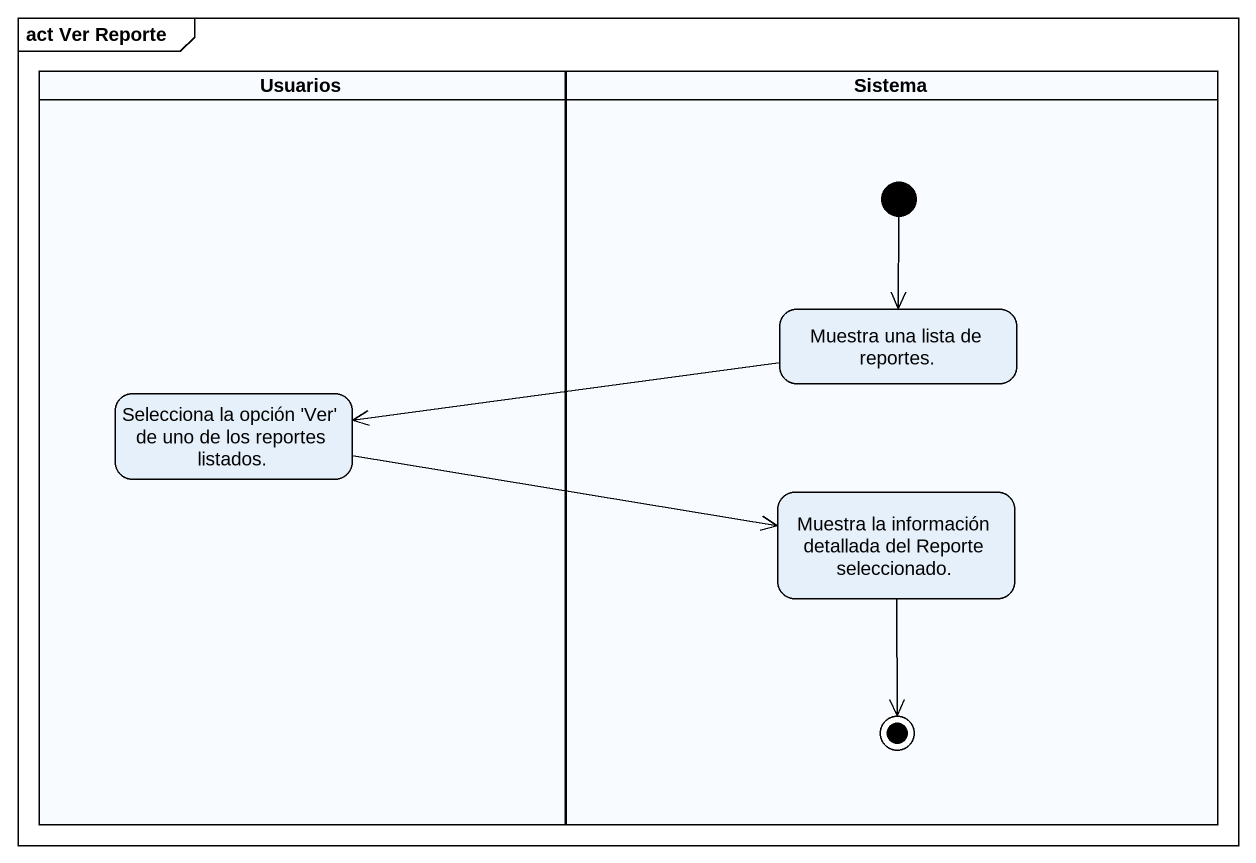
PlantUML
@startuml
mainframe act Ver Reporte
hide empty description
state Usuarios <<partition>> {
  state "Selecciona la opción 'Ver' de uno de los reportes listados." as Selecciona_la_opción_Ver_de
}
state Sistema <<partition>> {
  state "Muestra una lista de reportes." as Muestra_una_lista_de
  state "Muestra la información detallada del Reporte seleccionado." as Muestra_la_información
  [*] --> Muestra_una_lista_de
  Muestra_la_información --> [*]
}
Muestra_una_lista_de -left-> Selecciona_la_opción_Ver_de
Selecciona_la_opción_Ver_de -right-> Muestra_la_información
@enduml
